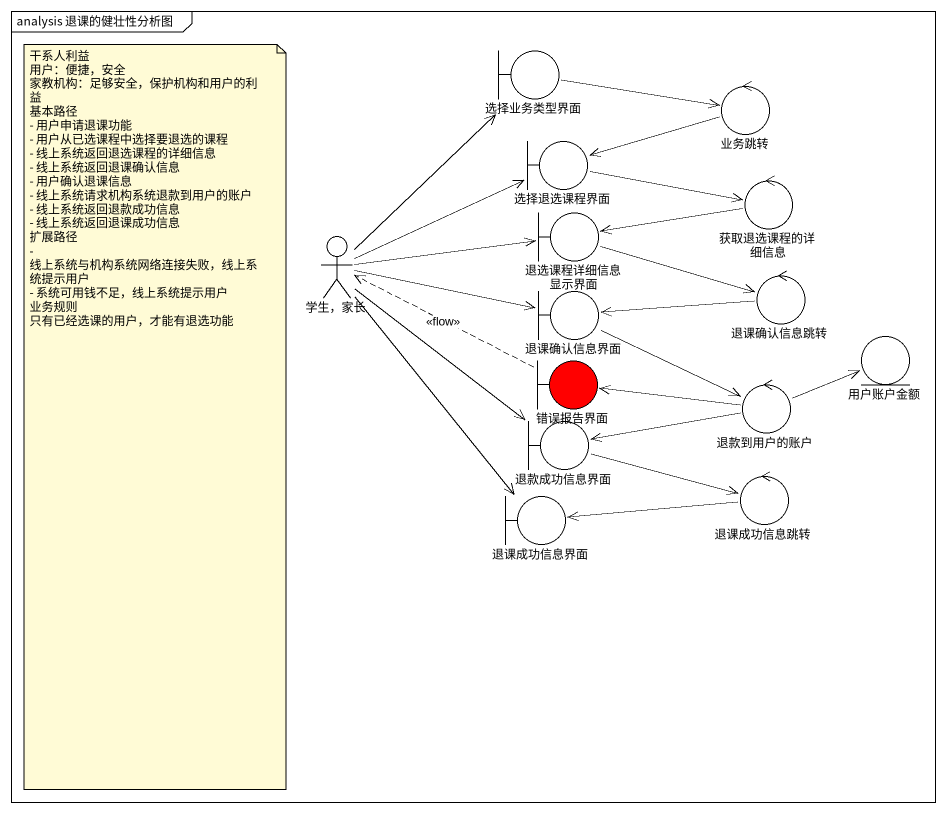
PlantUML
@startuml
mainframe analysis 退课的健壮性分析图
boundary 选择业务类型界面
control 业务跳转
boundary 选择退选课程界面
control 获取退选课程的详细信息
actor "学生，家长" as 学生_家长
boundary 退选课程详细信息显示界面
boundary 退课确认信息界面
control 退课确认信息跳转
boundary 错误报告界面 #FF0000
entity 用户账户金额
control 退款到用户的账户
boundary 退款成功信息界面
boundary 退课成功信息界面
control 退课成功信息跳转
选择业务类型界面 -right-> 业务跳转
业务跳转 -left-> 选择退选课程界面
选择退选课程界面 -right-> 获取退选课程的详细信息
获取退选课程的详细信息 -left-> 退选课程详细信息显示界面
学生_家长 -up-> 选择业务类型界面
学生_家长 -right-> 选择退选课程界面
学生_家长 -right-> 退选课程详细信息显示界面
学生_家长 -right-> 退课确认信息界面
学生_家长 --> 退款成功信息界面
学生_家长 --> 退课成功信息界面
退选课程详细信息显示界面 -right-> 退课确认信息跳转
退课确认信息界面 -right-> 退款到用户的账户
退课确认信息跳转 -left-> 退课确认信息界面
错误报告界面 .left.> 学生_家长 : <<flow>>
退款到用户的账户 -left-> 错误报告界面
退款到用户的账户 -right-> 用户账户金额
退款到用户的账户 -left-> 退款成功信息界面
退款成功信息界面 -right-> 退课成功信息跳转
退课成功信息跳转 -left-> 退课成功信息界面
note as N1
  干系人利益
  用户：便捷，安全
  家教机构：足够安全，保护机构和用户的利益
  基本路径
  - 用户申请退课功能
  - 用户从已选课程中选择要退选的课程
  - 线上系统返回退选课程的详细信息
  - 线上系统返回退课确认信息
  - 用户确认退课信息
  - 线上系统请求机构系统退款到用户的账户
  - 线上系统返回退款成功信息
  - 线上系统返回退课成功信息
  扩展路径
  - 线上系统与机构系统网络连接失败，线上系统提示用户
  - 系统可用钱不足，线上系统提示用户
  业务规则
  只有已经选课的用户，才能有退选功能
end note
@enduml
